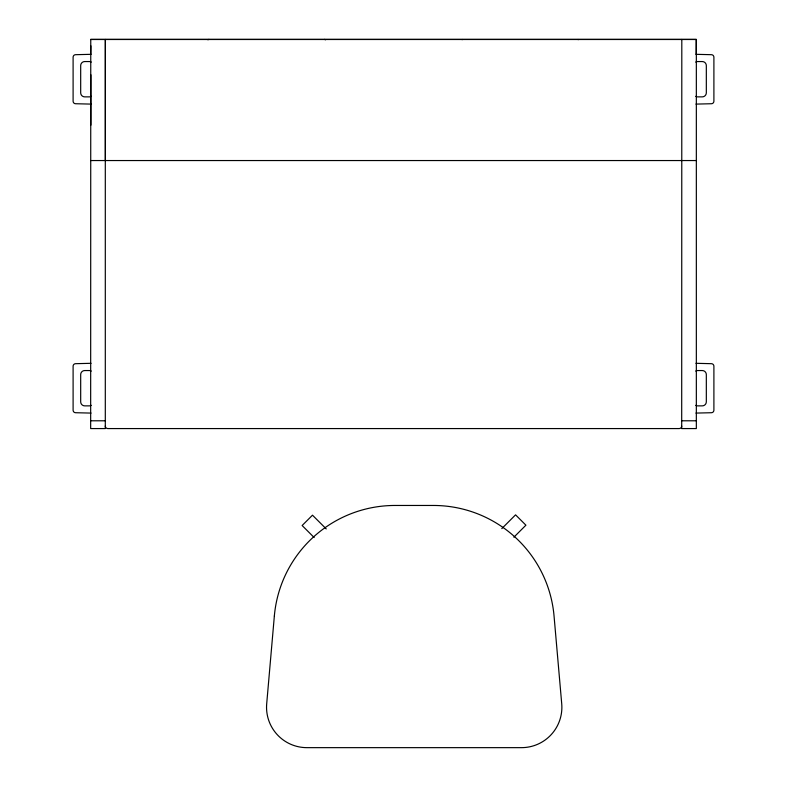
<?xml version="1.0" encoding="UTF-8"?>
<svg xmlns="http://www.w3.org/2000/svg" width="787" height="787" viewBox="0 0 787 787"><rect width="100%" height="100%" fill="white"/><g stroke="black" fill="none" stroke-linecap="round" stroke-linejoin="round"><path stroke-width="1.18" d="M501.801 528.608L515.564 514.846L525.913 525.185L513.891 537.206M91.056 54.323L75.631 54.687A2.518 2.518 0 0 0 73.102 57.215L73.102 101.208A2.518 2.518 0 0 0 75.631 103.736L91.056 104.1M695.944 104.1L711.369 103.736A2.518 2.518 0 0 0 713.898 101.208L713.898 57.215A2.518 2.518 0 0 0 711.369 54.687L695.944 54.323M91.056 363.309L75.631 363.683A2.518 2.518 0 0 0 73.102 366.201L73.102 410.204A2.518 2.518 0 0 0 75.631 412.722L91.056 413.086M695.944 413.086L711.369 412.722A2.518 2.518 0 0 0 713.898 410.204L713.898 366.201A2.518 2.518 0 0 0 711.369 363.683L695.944 363.309M90.662 39.498L696.338 39.498L696.338 428.571L681.699 428.571L681.808 39.448M90.761 53.978L90.859 45.813M696.18 53.978L696.239 39.35L90.761 39.35L90.662 428.571L105.301 428.571L105.301 39.498M90.662 160.548L696.338 160.548M90.662 420.789L105.301 420.789M681.699 420.789L696.338 420.789M326.231 528.913L312.488 515.18L302.139 525.519L314.161 537.541M105.399 39.448L105.399 160.548M90.869 74.775L90.869 125.163M695.738 96.329A4.033 4.033 0 0 0 697.764 96.87L702.289 96.87A4.033 4.033 0 0 0 706.323 92.836L706.323 65.596A4.033 4.033 0 0 0 702.289 61.553L697.764 61.553A4.033 4.033 0 0 0 695.738 62.094M695.738 405.325A4.033 4.033 0 0 0 697.764 405.866L702.289 405.866A4.033 4.033 0 0 0 706.323 401.823L706.323 374.582A4.033 4.033 0 0 0 702.289 370.549L697.764 370.549A4.033 4.033 0 0 0 695.738 371.09M91.272 371.09A4.033 4.033 0 0 0 89.256 370.549L84.721 370.549A4.033 4.033 0 0 0 80.687 374.582L80.687 401.823A4.033 4.033 0 0 0 84.721 405.866L89.256 405.866A4.033 4.033 0 0 0 91.272 405.325M91.272 62.094A4.033 4.033 0 0 0 89.256 61.553L84.721 61.553A4.033 4.033 0 0 0 80.687 65.596L80.687 92.836A4.033 4.033 0 0 0 84.721 96.87L89.256 96.87A4.033 4.033 0 0 0 91.272 96.329M105.301 426.042A2.518 2.518 0 0 0 107.819 428.571L679.191 428.571A2.518 2.518 0 0 0 681.699 426.052M207.876 39.793A2.518 2.518 0 0 1 209.135 39.448M324.333 39.448A2.518 2.518 0 0 1 325.592 39.793M461.969 39.625A2.518 2.518 0 0 1 462.628 39.537M577.865 39.537A2.518 2.518 0 0 1 578.524 39.625M274.348 616.005L266.695 703.785A40.363 40.363 0 0 0 306.91 747.65L521.515 747.65A40.363 40.363 0 0 0 561.721 703.765L554.048 616.005A121.09 121.09 0 0 0 433.411 505.461L394.976 505.461A121.09 121.09 0 0 0 274.348 616.005"/></g></svg>
